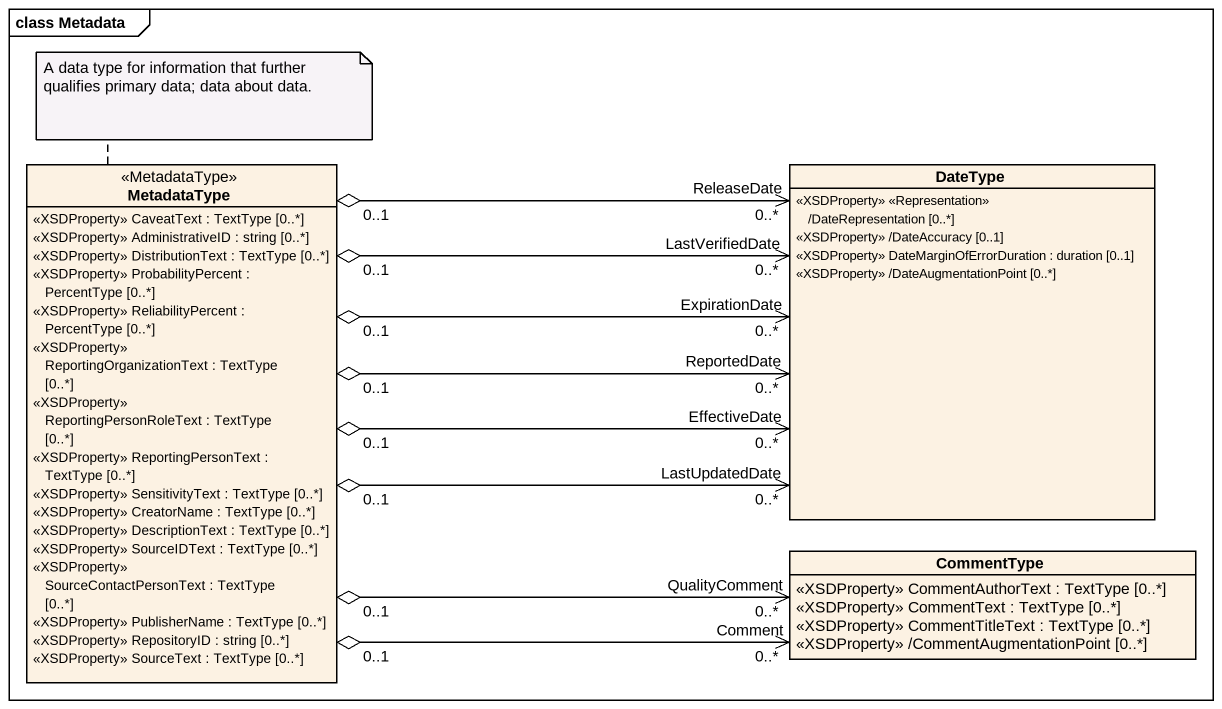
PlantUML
@startuml
mainframe class Metadata
hide circle
hide empty members
class MetadataType <<MetadataType>> {
  <<XSDProperty>> CaveatText : TextType [0..*]
  <<XSDProperty>> AdministrativeID : string [0..*]
  <<XSDProperty>> DistributionText : TextType [0..*]
  <<XSDProperty>> ProbabilityPercent : PercentType [0..*]
  <<XSDProperty>> ReliabilityPercent : PercentType [0..*]
  <<XSDProperty>> ReportingOrganizationText : TextType [0..*]
  <<XSDProperty>> ReportingPersonRoleText : TextType [0..*]
  <<XSDProperty>> ReportingPersonText : TextType [0..*]
  <<XSDProperty>> SensitivityText : TextType [0..*]
  <<XSDProperty>> CreatorName : TextType [0..*]
  <<XSDProperty>> DescriptionText : TextType [0..*]
  <<XSDProperty>> SourceIDText : TextType [0..*]
  <<XSDProperty>> SourceContactPersonText : TextType [0..*]
  <<XSDProperty>> PublisherName : TextType [0..*]
  <<XSDProperty>> RepositoryID : string [0..*]
  <<XSDProperty>> SourceText : TextType [0..*]
}
class DateType {
  <<XSDProperty>> <<Representation>> /DateRepresentation [0..*]
  <<XSDProperty>> /DateAccuracy [0..1]
  <<XSDProperty>> DateMarginOfErrorDuration : duration [0..1]
  <<XSDProperty>> /DateAugmentationPoint [0..*]
}
class CommentType {
  <<XSDProperty>> CommentAuthorText : TextType [0..*]
  <<XSDProperty>> CommentText : TextType [0..*]
  <<XSDProperty>> CommentTitleText : TextType [0..*]
  <<XSDProperty>> /CommentAugmentationPoint [0..*]
}
MetadataType "0..1" o-right-> "LastUpdatedDate\n0..*" DateType
MetadataType "0..1" o-right-> "EffectiveDate\n0..*" DateType
MetadataType "0..1" o-right-> "ReportedDate\n0..*" DateType
MetadataType "0..1" o-right-> "ExpirationDate\n0..*" DateType
MetadataType "0..1" o-right-> "LastVerifiedDate\n0..*" DateType
MetadataType "0..1" o-right-> "ReleaseDate\n0..*" DateType
MetadataType "0..1" o-right-> "QualityComment\n0..*" CommentType
MetadataType "0..1" o-right-> "Comment\n0..*" CommentType
note top of MetadataType : A data type for information that further qualifies primary data; data about data.
@enduml
